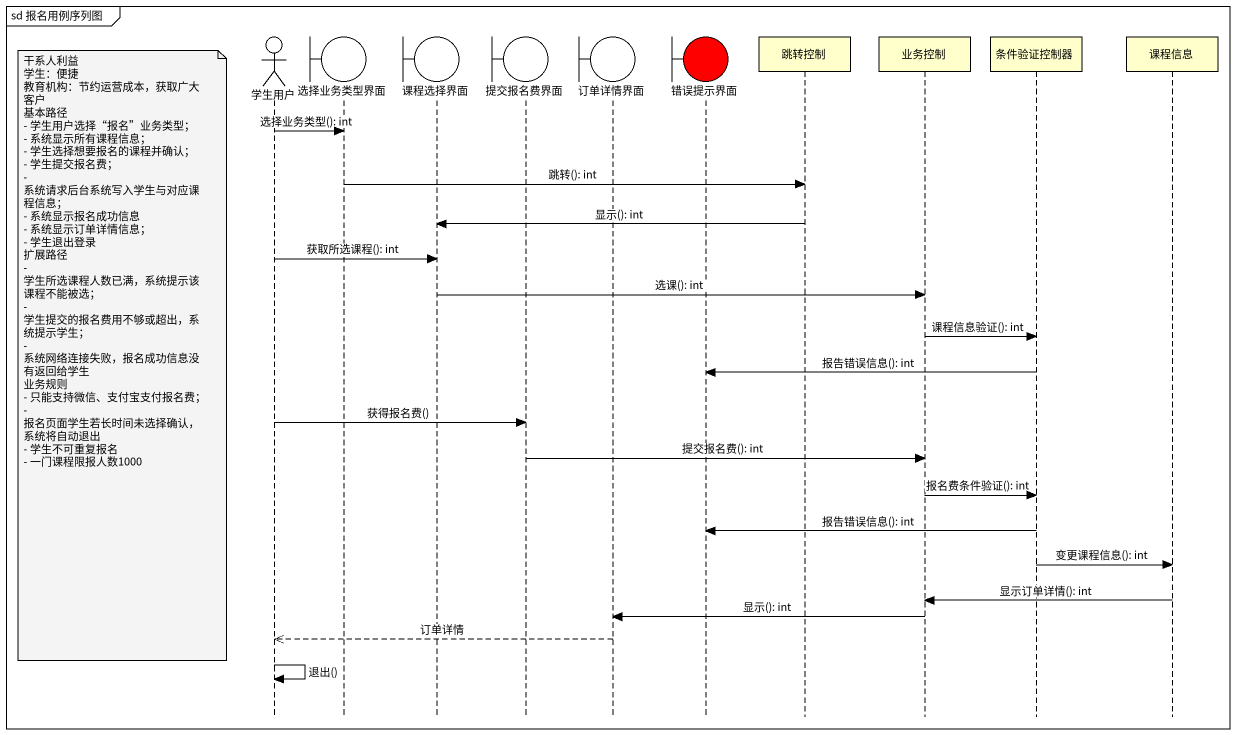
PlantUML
@startuml
mainframe sd 报名用例序列图
hide footbox
actor 学生用户
boundary 选择业务类型界面
boundary 课程选择界面
boundary 提交报名费界面
boundary 订单详情界面
boundary 错误提示界面 #FF0000
participant 跳转控制
participant 业务控制
participant 条件验证控制器
participant 课程信息

学生用户 -> 选择业务类型界面 : 选择业务类型(): int
选择业务类型界面 -> 跳转控制 : 跳转(): int
跳转控制 -> 课程选择界面 : 显示(): int
学生用户 -> 课程选择界面 : 获取所选课程(): int
课程选择界面 -> 业务控制 : 选课(): int
业务控制 -> 条件验证控制器 : 课程信息验证(): int
note left of 学生用户
  干系人利益
  学生：便捷
  教育机构：节约运营成本，获取广大客户
  基本路径
  - 学生用户选择“报名”业务类型；
  - 系统显示所有课程信息；
  - 学生选择想要报名的课程并确认；
  - 学生提交报名费；
  - 系统请求后台系统写入学生与对应课程信息；
  - 系统显示报名成功信息
  - 系统显示订单详情信息；
  - 学生退出登录
  扩展路径
  - 学生所选课程人数已满，系统提示该课程不能被选；
  - 学生提交的报名费用不够或超出，系统提示学生；
  - 系统网络连接失败，报名成功信息没有返回给学生
  业务规则
  - 只能支持微信、支付宝支付报名费；
  - 报名页面学生若长时间未选择确认，系统将自动退出
  - 学生不可重复报名
  - 一门课程限报人数1000
end note
条件验证控制器 -> 错误提示界面 : 报告错误信息(): int
学生用户 -> 提交报名费界面 : 获得报名费()
提交报名费界面 -> 业务控制 : 提交报名费(): int
业务控制 -> 条件验证控制器 : 报名费条件验证(): int
条件验证控制器 -> 错误提示界面 : 报告错误信息(): int
条件验证控制器 -> 课程信息 : 变更课程信息(): int
课程信息 -> 业务控制 : 显示订单详情(): int
业务控制 -> 订单详情界面 : 显示(): int
订单详情界面 -->> 学生用户 : 订单详情
学生用户 -> 学生用户 : 退出()
@enduml
